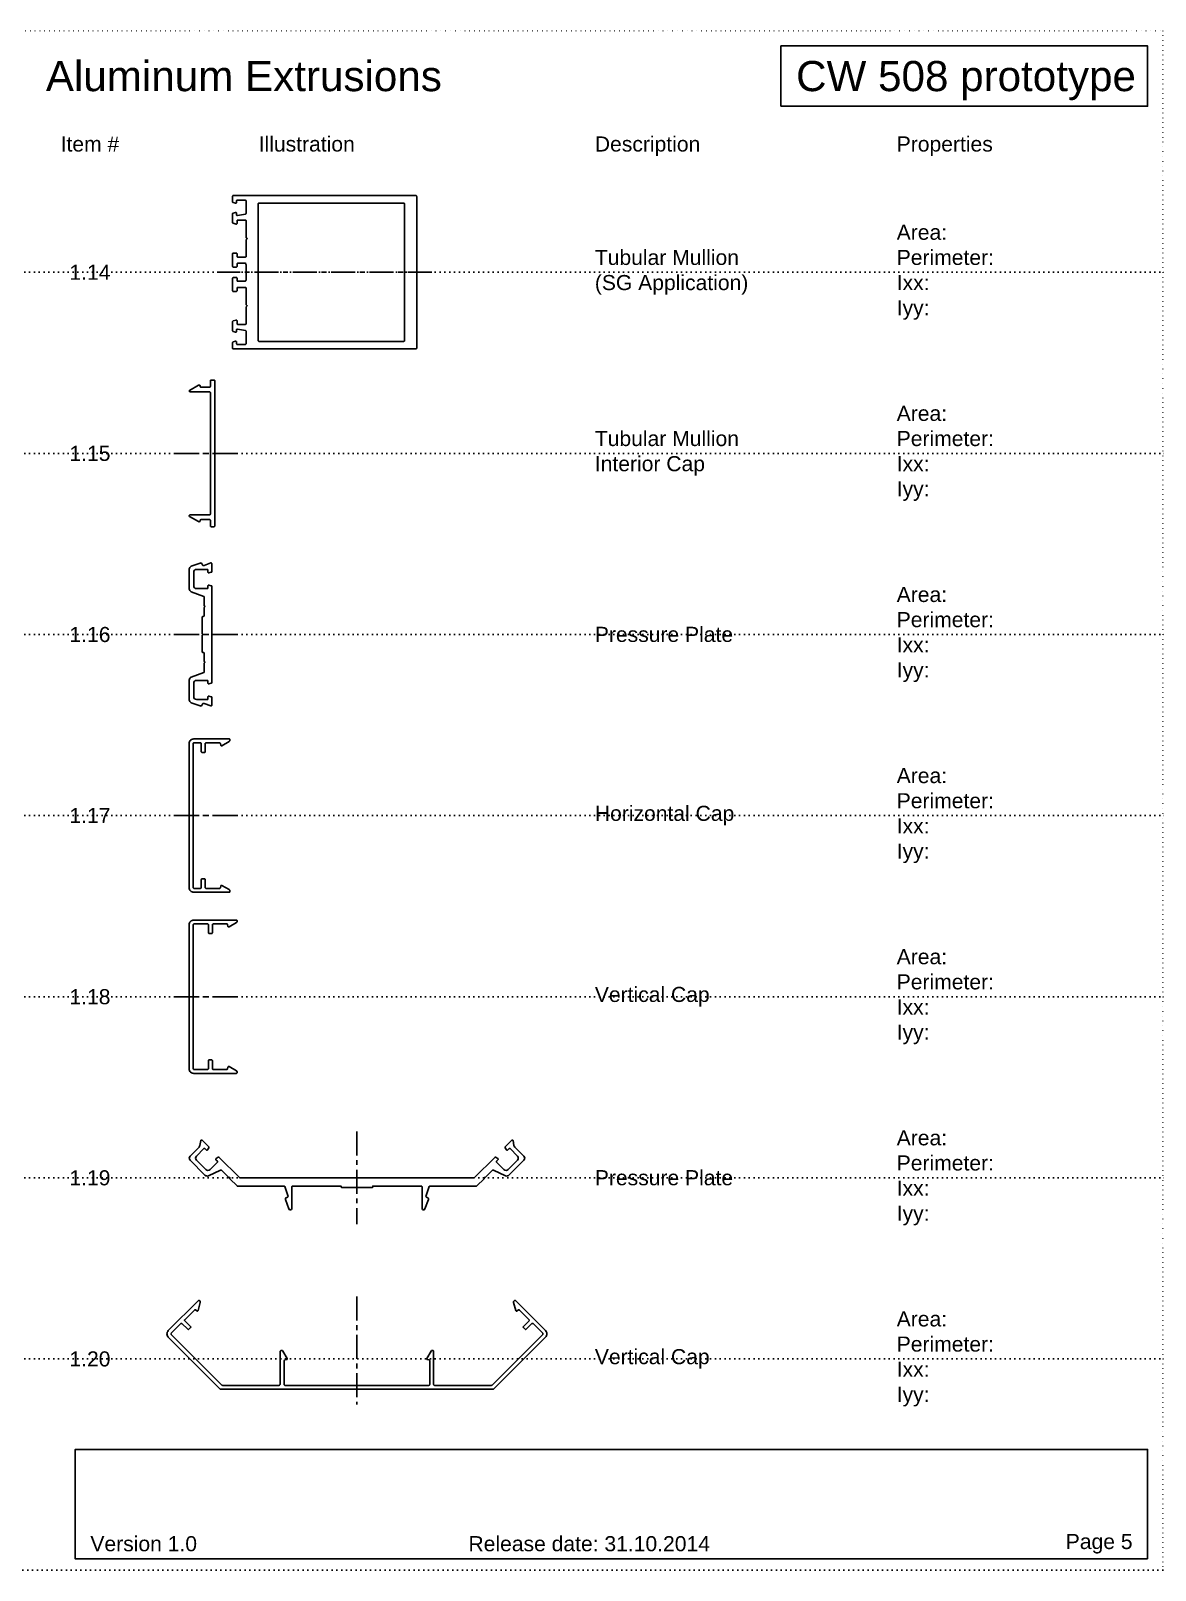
# Model space of a CAD drawing. Header units: millimetres. Extents: x -17234 to -8874, y -2869 to 1211.
# Drawn here: x -14569 to -14197, y 701 to 1211 of the extents above; entities that cross this region are included whole.
import ezdxf
from ezdxf.enums import TextEntityAlignment as Align

# ---------------------------------------------------------------- set-up
doc = ezdxf.new("R2010")
doc.units = ezdxf.units.MM
doc.linetypes.add('ACAD_ISO07W100', pattern=[3, 0, -3])
doc.linetypes.add('CENTER', pattern=[50.8, 31.75, -6.35, 6.35, -6.35])
doc.layers.get('Defpoints').update_dxf_attribs({"linetype": 'ACAD_ISO07W100', "true_color": 0x105689})
for name, color, linetype in [('Centerline', 6, 'CENTER'), ('Profile', 1, 'Continuous'), ('Text', 2, 'Continuous')]:
    doc.layers.add(name, color=color, linetype=linetype)
doc.styles.get("Standard").update_dxf_attribs({"font": 'arial.ttf'})

msp = doc.modelspace()

# ---------------------------------------------------------------- linework, layer by layer
at = {"layer": 'Centerline', "ltscale": 0.25}
for points in [[(-14436.487, 1130.761), (-14507.487, 1130.761)], [(-14500.794, 1070.761), (-14521.699, 1070.761)], [(-14500.794, 1010.761), (-14521.699, 1010.761)], [(-14500.794, 950.761), (-14521.699, 950.761)], [(-14500.794, 890.761), (-14521.699, 890.761)], [(-14461.263, 846.126), (-14461.263, 815.395)], [(-14461.263, 791.422), (-14461.263, 755.691)]]:
    msp.add_lwpolyline(points, dxfattribs=at)
at = {"layer": 'Defpoints', "color": 1, "ltscale": 0.5}
for points in [[(-14574.331, 1210.761), (-14194.331, 1210.761), (-14194.331, 700.761), (-14574.331, 700.761), (-14574.331, 1210.761)], [(-14929.723, 1130.761), (-13434.331, 1130.761)], [(-14929.723, 1070.761), (-13434.331, 1070.761)], [(-14929.723, 1010.761), (-13434.331, 1010.761)], [(-14929.723, 950.761), (-13434.331, 950.761)], [(-14929.723, 890.761), (-13434.331, 890.761)], [(-14929.723, 830.761), (-13434.331, 830.761)], [(-14929.723, 770.761), (-13434.331, 770.761)]]:
    msp.add_lwpolyline(points, dxfattribs=at)
at = {"layer": 'Profile', "ltscale": 0.5}
for points in [[(-14502.237, 1124.411), (-14501.237, 1124.411, 0.4142136), (-14500.987, 1124.661), (-14500.987, 1125.511, -0.4142136), (-14500.737, 1125.761), (-14498.237, 1125.761, -0.4142136), (-14497.987, 1125.511), (-14497.987, 1120.002, 0.0000591), (-14497.987, 1120.002), (-14497.633, 1119.648), (-14497.987, 1119.294), (-14497.987, 1113.711, -0.4142136), (-14498.237, 1113.461), (-14500.737, 1113.461, -0.4142136), (-14500.987, 1113.711), (-14500.987, 1114.664, 0.4931451), (-14501.302, 1114.906), (-14502.302, 1114.638, 0.1651008), (-14502.435, 1114.548, 0.1651007), (-14502.487, 1114.396), (-14502.487, 1111.375, 0.3394543), (-14502.302, 1111.133), (-14501.502, 1110.919, 0.4931454), (-14501.187, 1111.161), (-14501.187, 1111.711, -0.4663077), (-14500.893, 1111.957), (-14498.193, 1111.481, -0.3639702), (-14497.987, 1111.234), (-14497.987, 1107.111, -0.4142136), (-14498.237, 1106.861), (-14500.937, 1106.861, -0.4142136), (-14501.187, 1107.111), (-14501.187, 1107.661, 0.4931454), (-14501.502, 1107.902), (-14502.302, 1107.688, 0.3394543), (-14502.487, 1107.446), (-14502.487, 1105.611, 0.4142136), (-14502.237, 1105.361), (-14441.737, 1105.361, 0.4142136), (-14441.487, 1105.611), (-14441.487, 1105.611), (-14441.487, 1155.911, 0.4142136), (-14441.737, 1156.161), (-14502.237, 1156.161, 0.4142136), (-14502.487, 1155.911), (-14502.487, 1154.075, 0.3394543), (-14502.302, 1153.833), (-14501.502, 1153.619, 0.4931454), (-14501.187, 1153.861), (-14501.187, 1154.411, -0.4142136), (-14500.937, 1154.661), (-14498.237, 1154.661, -0.4142136), (-14497.987, 1154.411), (-14497.987, 1150.287, -0.3639702), (-14498.193, 1150.04), (-14500.893, 1149.564, -0.4663077), (-14501.187, 1149.811), (-14501.187, 1150.361, 0.4931454), (-14501.502, 1150.602), (-14502.302, 1150.388, 0.3394543), (-14502.487, 1150.146), (-14502.487, 1147.225, 0.3394597), (-14502.302, 1146.983), (-14501.302, 1146.716, 0.4931389), (-14500.987, 1146.957), (-14500.987, 1147.811, -0.1989122), (-14500.914, 1147.987, -0.1989124), (-14500.737, 1148.061), (-14498.237, 1148.061, -0.4142136), (-14497.987, 1147.811), (-14497.987, 1142.227), (-14497.633, 1141.873), (-14497.987, 1141.52, 0.0000591), (-14497.987, 1141.52), (-14497.987, 1136.011, -0.4142136), (-14498.237, 1135.761), (-14500.737, 1135.761, -0.4142136), (-14500.987, 1136.011), (-14500.987, 1136.861, 0.4142136), (-14501.237, 1137.111), (-14502.237, 1137.111, 0.4142136), (-14502.487, 1136.861), (-14502.487, 1132.944, 0.4142136), (-14501.987, 1132.444), (-14501.237, 1132.444, 0.4142136), (-14500.987, 1132.694), (-14500.987, 1133.511, -0.4142136), (-14500.737, 1133.761), (-14498.487, 1133.761, -0.4142136), (-14497.987, 1133.261), (-14497.987, 1128.261, -0.4142136), (-14498.487, 1127.761), (-14500.737, 1127.761, -0.4142136), (-14500.987, 1128.011), (-14500.987, 1128.827, 0.4142136), (-14501.237, 1129.077), (-14501.987, 1129.077, 0.4142136), (-14502.487, 1128.577), (-14502.487, 1124.661, 0.4142136)], [(-14493.987, 1108.111, 0.4142136), (-14493.737, 1107.861), (-14445.737, 1107.861, 0.4142136), (-14445.487, 1108.111), (-14445.487, 1153.411, 0.4142136), (-14445.737, 1153.661), (-14493.737, 1153.661, 0.4142136), (-14493.987, 1153.411), (-14493.987, 1108.111)], [(-14509.587, 1095.061), (-14508.587, 1095.061, -0.4142136), (-14508.337, 1094.811), (-14508.337, 1046.711, -0.4142136), (-14508.587, 1046.461), (-14509.587, 1046.461, -0.4142136), (-14509.837, 1046.711), (-14509.837, 1048.611, 0.4142136), (-14510.087, 1048.861), (-14512.94, 1048.861, 0.4142136), (-14513.19, 1048.611), (-14513.19, 1048.467, -0.5773503), (-14513.715, 1048.164), (-14516.712, 1049.894, -0.767327), (-14516.587, 1050.361), (-14510.087, 1050.361, 0.4142136), (-14509.837, 1050.611), (-14509.837, 1090.911, 0.4142136), (-14510.087, 1091.161), (-14516.587, 1091.161, -0.767327), (-14516.712, 1091.627), (-14513.715, 1093.357, -0.5773503), (-14513.19, 1093.054), (-14513.19, 1092.911, 0.4142136), (-14512.94, 1092.661), (-14510.087, 1092.661, 0.4142136), (-14509.837, 1092.911), (-14509.837, 1094.811, -0.4142136)], [(-14511.837, 1004.511), (-14511.837, 1001.787), (-14511.587, 1001.537), (-14511.837, 1001.287), (-14511.837, 998.362, -0.3152988), (-14512.001, 998.127), (-14516.179, 996.607, 0.3152988), (-14516.837, 995.667), (-14516.837, 989.097, 0.3152988), (-14516.179, 988.157), (-14513.251, 987.091, 0.4663077), (-14512.587, 987.474), (-14512.581, 987.508, -0.4663077), (-14511.918, 987.891), (-14509.672, 987.074, 0.5205671), (-14509.337, 987.309), (-14509.337, 989.917, 0.3394543), (-14509.522, 990.159), (-14510.322, 990.373, 0.4932715), (-14510.637, 990.132), (-14510.637, 989.453, -0.4142136), (-14510.887, 989.203), (-14514.337, 989.203, -0.4142136), (-14515.337, 990.203), (-14515.337, 994.561, -0.4142136), (-14514.337, 995.561), (-14510.887, 995.561, -0.4142136), (-14510.637, 995.311), (-14510.637, 994.632, 0.4932715), (-14510.322, 994.39), (-14509.522, 994.605, 0.3394543), (-14509.337, 994.846), (-14509.337, 1026.675, 0.3394543), (-14509.522, 1026.916), (-14510.322, 1027.131, 0.4932715), (-14510.637, 1026.889), (-14510.637, 1026.211, -0.4142136), (-14510.887, 1025.961), (-14514.337, 1025.961, -0.4142136), (-14515.337, 1026.961), (-14515.337, 1031.318, -0.4142136), (-14514.337, 1032.318), (-14510.887, 1032.318, -0.4142136), (-14510.637, 1032.068), (-14510.637, 1031.389, 0.4932715), (-14510.322, 1031.148), (-14509.522, 1031.363, 0.3394543), (-14509.337, 1031.604), (-14509.337, 1034.213, 0.5205671), (-14509.672, 1034.447), (-14511.918, 1033.63, -0.4663077), (-14512.581, 1034.013), (-14512.587, 1034.047, 0.4663077), (-14513.251, 1034.43), (-14516.179, 1033.364, 0.3152988), (-14516.837, 1032.424), (-14516.837, 1025.854, 0.3152988), (-14516.179, 1024.915), (-14512.001, 1023.394, -0.3152988), (-14511.837, 1023.159), (-14511.837, 1020.234), (-14511.587, 1019.984), (-14511.837, 1019.734), (-14511.837, 1017.011, -0.4142136), (-14512.087, 1016.761), (-14512.287, 1016.761, 0.4142136), (-14512.537, 1016.511), (-14512.537, 1011.011), (-14512.287, 1010.761), (-14512.537, 1010.511), (-14512.537, 1005.011, 0.4142136), (-14512.287, 1004.761), (-14512.087, 1004.761, -0.4142136)], [(-14516.837, 926.861, 0.4142136), (-14515.337, 925.361), (-14503.587, 925.361, 0.4142136), (-14503.337, 925.611), (-14503.337, 925.796, 0.2679492), (-14503.587, 926.229), (-14506.017, 927.632, 0.5205671), (-14506.389, 927.459), (-14506.493, 926.867, -0.3639702), (-14506.739, 926.661), (-14511.287, 926.661, -0.4142136), (-14511.537, 926.911), (-14511.537, 929.611, 0.4142136), (-14511.787, 929.861), (-14512.587, 929.861, 0.4142136), (-14512.837, 929.611), (-14512.837, 926.911, -0.4142136), (-14513.087, 926.661), (-14515.287, 926.661, -0.4142136), (-14515.537, 926.911), (-14515.537, 974.611, -0.4142136), (-14515.287, 974.861), (-14513.087, 974.861, -0.4142136), (-14512.837, 974.611), (-14512.837, 971.911, 0.4142136), (-14512.587, 971.661), (-14511.787, 971.661, 0.4142136), (-14511.537, 971.911), (-14511.537, 974.611, -0.4142136), (-14511.287, 974.861), (-14506.739, 974.861, -0.3639702), (-14506.493, 974.654), (-14506.389, 974.062, 0.5205671), (-14506.017, 973.889), (-14503.587, 975.292, 0.2679492), (-14503.337, 975.725), (-14503.337, 975.911, 0.4142136), (-14503.587, 976.161), (-14515.337, 976.161, 0.4142136), (-14516.837, 974.661)], [(-14516.837, 866.861, 0.4142136), (-14515.337, 865.361), (-14501.212, 865.361, 0.4142136), (-14500.962, 865.611), (-14500.962, 865.796, 0.2679492), (-14501.212, 866.229), (-14503.642, 867.632, 0.5205671), (-14504.014, 867.459), (-14504.118, 866.867, -0.3639702), (-14504.364, 866.661), (-14508.912, 866.661, -0.4142136), (-14509.162, 866.911), (-14509.162, 869.611, 0.4142136), (-14509.412, 869.861), (-14510.212, 869.861, 0.4142136), (-14510.462, 869.611), (-14510.462, 866.911, -0.4142136), (-14510.712, 866.661), (-14515.287, 866.661, -0.4142136), (-14515.537, 866.911), (-14515.537, 914.611, -0.4142136), (-14515.287, 914.861), (-14510.712, 914.861, -0.4142136), (-14510.462, 914.611), (-14510.462, 911.911, 0.4142136), (-14510.212, 911.661), (-14509.412, 911.661, 0.4142136), (-14509.162, 911.911), (-14509.162, 914.611, -0.4142136), (-14508.912, 914.861), (-14504.364, 914.861, -0.3639702), (-14504.118, 914.654), (-14504.014, 914.062, 0.5205671), (-14503.642, 913.889), (-14501.212, 915.292, 0.2679492), (-14500.962, 915.725), (-14500.962, 915.911, 0.4142136), (-14501.212, 916.161), (-14515.337, 916.161, 0.4142136), (-14516.837, 914.661)], [(-14438.735, 820.46), (-14437.594, 823.597, 0.4663077), (-14437.977, 824.26), (-14438.01, 824.266, -0.4663077), (-14438.393, 824.929), (-14437.332, 827.846, -0.3152988), (-14437.097, 828.011), (-14421.71, 828.011, 0.1989124), (-14421.533, 828.084), (-14419.157, 830.46), (-14419.157, 830.814), (-14418.803, 830.814), (-14416.347, 833.27, -0.3152988), (-14416.065, 833.32), (-14412.036, 831.441, 0.3152988), (-14410.906, 831.64), (-14405.982, 836.564, 0.4142136), (-14405.982, 837.979), (-14408.967, 840.964, -0.1539147), (-14409.245, 841.497), (-14409.523, 843.074, 0.6068149), (-14409.946, 843.207), (-14412.144, 841.009, 0.3393412), (-14412.183, 840.708), (-14411.769, 839.99, 0.4932715), (-14411.376, 839.938), (-14410.896, 840.418, -0.4142136), (-14410.543, 840.418), (-14408.103, 837.979, -0.4142136), (-14408.103, 836.564), (-14411.184, 833.483, -0.4142136), (-14412.599, 833.483), (-14415.038, 835.923, -0.4142136), (-14415.038, 836.276), (-14414.558, 836.756, 0.4932715), (-14414.61, 837.15), (-14415.327, 837.563, 0.3394543), (-14415.629, 837.524), (-14422.319, 830.834, -0.1989124), (-14422.496, 830.761), (-14500.03, 830.761, -0.1989124), (-14500.207, 830.834), (-14506.897, 837.524, 0.3394543), (-14507.198, 837.563), (-14507.916, 837.15, 0.4932715), (-14507.968, 836.756), (-14507.488, 836.276, -0.4142136), (-14507.488, 835.923), (-14509.927, 833.483, -0.4142136), (-14511.341, 833.483), (-14514.423, 836.564, -0.4142136), (-14514.423, 837.979), (-14511.983, 840.418, -0.4142136), (-14511.63, 840.418), (-14511.15, 839.938, 0.4932715), (-14510.756, 839.99), (-14510.342, 840.708, 0.3393412), (-14510.382, 841.009), (-14512.58, 843.207, 0.6068149), (-14513.003, 843.074), (-14513.281, 841.497, -0.1539147), (-14513.559, 840.964), (-14516.544, 837.979, 0.4142136), (-14516.544, 836.564), (-14511.62, 831.64, 0.3152988), (-14510.49, 831.441), (-14506.461, 833.32, -0.3152988), (-14506.179, 833.27), (-14503.722, 830.814), (-14503.369, 830.814), (-14503.369, 830.46), (-14500.992, 828.084, 0.1989124), (-14500.815, 828.011), (-14485.429, 828.011, -0.3152988), (-14485.194, 827.846), (-14484.132, 824.929, -0.4663077), (-14484.515, 824.266), (-14484.549, 824.26, 0.4663077), (-14484.932, 823.597), (-14483.79, 820.46, 0.8390996), (-14482.82, 820.631), (-14482.82, 827.761, -0.4142136), (-14482.57, 828.011), (-14466.513, 828.011), (-14466.513, 827.811, 0.4142136), (-14466.263, 827.561), (-14461.513, 827.561), (-14461.263, 827.811), (-14461.013, 827.561), (-14456.263, 827.561, 0.4142136), (-14456.013, 827.811), (-14456.013, 828.011), (-14439.955, 828.011, -0.4142136), (-14439.705, 827.761), (-14439.705, 820.631, 0.8390996)], [(-14415.993, 760.764, -0.1989124), (-14416.17, 760.691), (-14506.356, 760.691, -0.1989124), (-14506.532, 760.764), (-14523.769, 778.001, -0.4142136), (-14523.769, 780.122), (-14513.781, 790.11, -0.4142136), (-14513.427, 790.11), (-14513.296, 789.979, -0.2679492), (-14513.167, 789.496), (-14513.893, 786.785, -0.5205671), (-14514.278, 786.645), (-14514.771, 786.99, 0.3639702), (-14515.091, 786.962), (-14518.306, 783.746, 0.4142136), (-14518.306, 783.392), (-14516.397, 781.483, -0.4142136), (-14516.397, 781.13), (-14516.963, 780.564, -0.4142136), (-14517.316, 780.564), (-14519.226, 782.473, 0.4142136), (-14519.579, 782.473), (-14522.814, 779.238, 0.4142136), (-14522.814, 778.885), (-14505.994, 762.064, 0.1989124), (-14505.817, 761.991), (-14487.163, 761.991, 0.4142136), (-14486.663, 762.491), (-14486.663, 773.316, -0.4142136), (-14486.413, 773.566), (-14486.228, 773.566, -0.2679492), (-14485.795, 773.316), (-14484.391, 770.886, -0.5205671), (-14484.564, 770.514), (-14485.156, 770.41, 0.3639702), (-14485.363, 770.164), (-14485.363, 762.241, 0.4142136), (-14485.113, 761.991), (-14437.413, 761.991, 0.4142136), (-14437.163, 762.241), (-14437.163, 770.164, 0.3639702), (-14437.369, 770.41), (-14437.961, 770.514, -0.5205671), (-14438.134, 770.886), (-14436.731, 773.316, -0.2679492), (-14436.298, 773.566), (-14436.113, 773.566, -0.4142136), (-14435.863, 773.316), (-14435.863, 762.241, 0.4142136), (-14435.613, 761.991), (-14416.709, 761.991, 0.1989124), (-14416.532, 762.064), (-14399.712, 778.885, 0.4142136), (-14399.712, 779.238), (-14402.947, 782.473, 0.4142136), (-14403.3, 782.473), (-14405.209, 780.564, -0.4142136), (-14405.563, 780.564), (-14406.129, 781.13, -0.4142136), (-14406.129, 781.483), (-14404.219, 783.392, 0.4142136), (-14404.219, 783.746), (-14407.435, 786.962, 0.3639702), (-14407.755, 786.99), (-14408.248, 786.645, -0.5205671), (-14408.632, 786.785), (-14409.359, 789.496, -0.2679492), (-14409.229, 789.979), (-14409.098, 790.11, -0.4142136), (-14408.745, 790.11), (-14398.757, 780.122, -0.4142136), (-14398.757, 778.001)]]:
    msp.add_lwpolyline(points, format="xyb", close=True, dxfattribs=at)
at = {"layer": 'Text', "ltscale": 0.5}
for points in [[(-14320.804, 1185.761), (-14199.331, 1185.761), (-14199.331, 1205.761), (-14320.804, 1205.761)], [(-14199.331, 704.511), (-14554.578, 704.511), (-14554.578, 740.792), (-14199.331, 740.792)]]:
    msp.add_lwpolyline(points, close=True, dxfattribs=at)

# ---------------------------------------------------------------- texts
at = {"layer": 'Text', "color": 1, "ltscale": 0.5}
msp.add_text('CW 508 prototype ', height=10, dxfattribs=at).set_placement((-14199.331, 1200.761), align=Align.TOP_RIGHT)
for s, p in [('Item #', (-14549.723, 1173.261)), ('1.14', (-14549.723, 1130.761)), ('1.15', (-14549.723, 1070.761)), ('1.16', (-14549.723, 1010.761)), ('1.17', (-14549.723, 950.761)), ('1.18', (-14549.723, 890.761)), ('1.19', (-14549.723, 830.761)), ('1.20', (-14549.723, 770.761))]:
    msp.add_text(s, height=5, dxfattribs=at).set_placement(p, align=Align.MIDDLE_CENTER)
for s, p in [('Illustration', (-14493.82, 1175.761)), ('Description', (-14382.465, 1175.761)), ('Properties', (-14282.465, 1175.761))]:
    msp.add_text(s, height=5, dxfattribs=at).set_placement(p, align=Align.TOP_LEFT)
for s, width, insert, char_height, attachment_point in [('Aluminum Extrusions', 130.76849, (-14564.331, 1200.761), 10, 1), ('\\A1;Area:\\PPerimeter:\\PIxx:\\PIyy:', 85.09851, (-14282.465, 1130.761), 5, 4), ('\\A1;Tubular Mullion (SG Application)', 53.77557, (-14382.465, 1130.761), 5, 4), ('\\A1;Area:\\PPerimeter:\\PIxx:\\PIyy:', 85.09851, (-14282.465, 1070.761), 5, 4), ('\\A1;Tubular Mullion Interior Cap', 53.77557, (-14382.465, 1070.761), 5, 4), ('\\A1;Area:\\PPerimeter:\\PIxx:\\PIyy:', 85.09851, (-14282.465, 1010.761), 5, 4), ('\\A1;Pressure Plate', 101.9152, (-14382.465, 1010.761), 5, 4), ('\\A1;Area:\\PPerimeter:\\PIxx:\\PIyy:', 85.09851, (-14282.465, 950.761), 5, 4), ('\\A1;Horizontal Cap', 101.9152, (-14382.465, 950.761), 5, 4), ('\\A1;Area:\\PPerimeter:\\PIxx:\\PIyy:', 85.09851, (-14282.465, 890.761), 5, 4), ('\\A1;Vertical Cap', 101.9152, (-14382.465, 890.761), 5, 4), ('\\A1;Area:\\PPerimeter:\\PIxx:\\PIyy:', 85.09851, (-14282.465, 830.761), 5, 4), ('\\A1;Pressure Plate', 101.9152, (-14382.465, 830.761), 5, 4), ('\\A1;Area:\\PPerimeter:\\PIxx:\\PIyy:', 85.09851, (-14282.465, 770.761), 5, 4), ('\\A1;Vertical Cap', 101.9152, (-14382.465, 770.761), 5, 4), ('Version 1.0', 35.05, (-14549.578, 709.511), 5, 4), ('Release date: 31.10.2014', 79.71576, (-14384.331, 709.511), 5, 5), ('Page 5', 21.9088, (-14204.331, 709.511), 5, 6)]:
    msp.add_mtext_dynamic_manual_height_columns(s, width=width, gutter_width=12.5, heights=[0], dxfattribs=dict(at, insert=insert, char_height=char_height, attachment_point=attachment_point))

doc.saveas('drawing.dxf')
